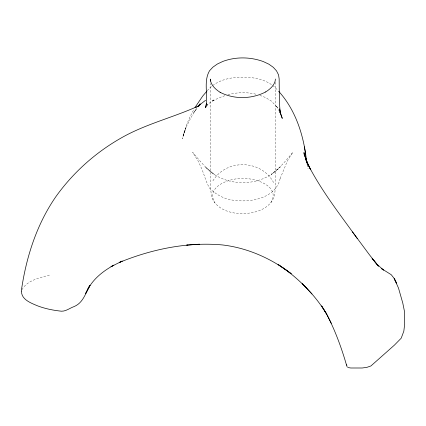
<?xml version="1.0" encoding="UTF-8"?>
<svg xmlns="http://www.w3.org/2000/svg" width="426" height="426" viewBox="0 0 426 426"><rect width="100%" height="100%" fill="white"/><g stroke="black" fill="none" stroke-linecap="round" stroke-linejoin="round"><path stroke-width="0.32" stroke-dasharray="2.13 1.6" d="M275.42 82.245L275.414 86.59C275.409 116.905 275.441 147.215 275.287 177.53C274.706 185.273 276.511 194.107 272.012 200.987C265.717 210.332 253.529 213.357 242.857 213.591C230.972 213.841 216.893 209.565 211.871 197.749C209.336 185.145 211.04 172.147 210.423 159.393C210.369 135.143 210.369 110.893 210.375 86.638L210.369 83.539M196.94 108.225L193.452 113.055L196.349 109.003C190.694 117.315 186.055 126.357 183.105 135.99L185.8 127.917L182.429 138.817C184.9 128.45 188.702 118.401 194.07 109.184M183.105 135.99L183.91 133.54M21.918 289.691C27.498 280.036 39.959 277.768 49.911 274.967M270.909 202.675C280.894 186.04 255.153 177.956 242.942 178.51C230.572 177.77 205.012 186.322 214.88 202.925M206.509 105.962L207.776 103.651L206.754 105.275M212.909 180.858C226.462 158.504 261.457 159.537 273.636 182.632M206.562 106.031L209.485 103.012L214.555 99.492L211.663 101.447L219.15 97.751L225.407 95.515M207.286 90.685C215.982 80.37 229.752 76.877 242.761 77.441C255.563 76.898 269.2 80.189 277.784 90.339M227.883 94.716C237.293 92.218 247.314 91.963 256.761 94.407M259.823 95.349L265.233 97.394L271.474 101.111L277.789 108.002L276.091 105.632L278.987 110.6M306.896 163.467L307.577 166.577M307.183 164.729L308.073 168.893M280.122 178.595C275.942 197.776 251.809 202.547 235.168 200.412C225.524 199.703 216.6 195.161 209.773 188.436C205.657 181.785 204.192 173.771 200.779 166.747L198.181 161.055L192.659 152.204C199.176 160.288 205.928 168.323 214.358 174.49L205.215 166.885C224.704 187.962 260.824 187.871 280.319 166.885L271.176 174.49C279.594 168.297 286.368 160.298 292.875 152.204L287.353 161.055L280.122 178.595"/><path stroke-width="0.64" d="M21.3 291.049C26.071 257.576 36.615 224.342 56.056 196.402C73.006 172.754 95.089 152.939 120.318 138.466C144.845 124.195 172.743 117.709 198.41 106.021L197.424 106.745M21.524 291.187C21.188 299.51 30.981 303.046 37.334 305.751C45.087 308.738 53.287 310.352 61.53 311.214C66.099 311.337 70.141 307.86 74.342 306.475C83.24 302.652 85.653 292.955 89.945 285.276L87.884 289.169C93.629 278.529 103.427 270.877 113.87 265.169L111.005 266.665L122.219 261.079L119.536 262.373C151.89 249.151 187.44 241.787 222.447 244.945C247.517 247.873 271.277 258.475 291.251 273.737L278.05 264.445L285.069 269.232M206.003 105.802L205.683 107.586C208.586 95.562 203.074 81.824 209.523 70.78L212.883 67.175L217.372 64.012L222.92 61.392C235.844 56.615 250.376 56.839 263.284 61.557L268.897 64.193L273.322 67.34L276.538 70.897L278.572 74.923L279.158 78.916L279.381 101.894L280.17 112.682L279.637 109.013M205.556 107.693L205.928 105.861M275.441 79.028C275.217 84.47 270.595 88.869 265.707 91.941L265.792 91.888C251.809 99.183 234.124 99.604 220.066 92.272L220.151 92.325C215.178 89.183 210.492 84.652 210.348 79.076L210.369 81.052M89.945 285.276L85.653 293.487L87.735 289.515M195.012 107.464L202.723 96.052L206.871 91.175M198.495 106.074L200.044 103.928L198.207 106.415M198.479 106.489L200.651 104.098M196.487 107.331L205.566 100.291M199.57 244.173L186.705 245.094L187.578 245.041M347.696 367.516L350.806 368L362.196 367.995L366.829 367.372L370.902 365.971L394.385 345.145L401.196 338.207L403.827 331.199L404.7 323.909L404.519 311.662L402.772 303.019L398.496 288.077L394.167 278.418L391.238 274.711L381.568 268.636L383.554 270.137L376.818 264.067L372.074 258.406L378.474 266.223L369.283 254.578L352.462 231.904M285.138 269.291C301.459 281.464 315.964 296.389 326.518 313.866C335.054 330.182 341.455 347.573 346.556 365.242M306.97 288.535L302.13 283.423L311.944 293.961M278.652 91.265C295.511 109.887 303.44 134.637 306.31 159.18L306.246 158.637L306.757 162.253M357.393 238.688C340.209 214.629 321.737 191.253 308.195 164.851L310.682 169.809L306.693 161.23L303.844 153.493M326.518 313.866L321.619 305.932L326.47 313.802L331.295 323.323M279.957 112.256L280.601 113.359L280.063 112.219M306.693 161.23L308.456 165.725M308.451 165.698L306.001 159.345L303.978 152.471L307.109 162.993M280.18 112.933L282.278 118.396L280.233 112.081L279.664 109.013M305.57 158.025L307.093 162.961M347.078 366.797L346.642 364.752M305.719 158.626L306.608 162.242M306.656 162.258L305.479 156.704L306.651 162.221M304.34 146.81L305.746 154.553M206.429 103.422L206.216 104.61L206.429 103.422M394.46 278.987L394.167 278.418L396.51 283.082L394.46 278.987"/></g></svg>
